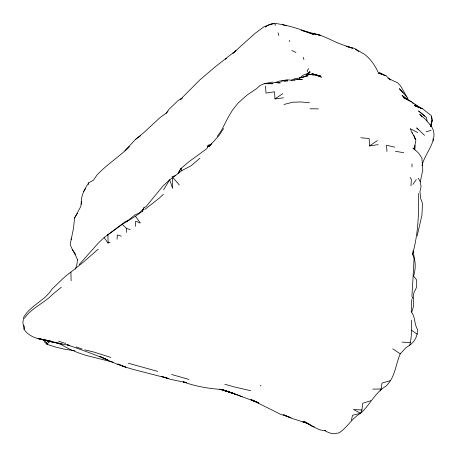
<?xml version="1.0" encoding="UTF-8"?>
<svg xmlns="http://www.w3.org/2000/svg" width="457" height="457" viewBox="0 0 457 457"><rect width="100%" height="100%" fill="white"/><g stroke="black" fill="none" stroke-linecap="round" stroke-linejoin="round"><path stroke-width="0.69" d="M324.224 430.334L328.532 432.562L332.77 433.767L338.957 432.928C347.291 427.598 351.873 418.286 360.55 413.277L360.87 413.019C370.039 404.828 374.854 392.814 385.691 386.319C395.071 378.15 395.551 364.629 400.235 353.855L406.044 347.64L409.712 345.264C411.894 337.123 411.54 328.532 411.506 320.168M411.968 166.965L412.014 163.926M411.226 312.148L411.74 299.495M414.813 150.056L414.945 145.143L415.864 140.259L413.831 135.272M409.712 345.264C414.71 341.625 417.961 335.581 417.412 329.337C414.173 323.979 415.464 317.438 411.683 312.399L413.728 305.579L413.139 298.661L413.534 293.754L416.693 286.973L416.687 280.078L413.174 275.491L414.111 257.468L413.328 251.436M135.506 226.329L135.689 221.154L140.328 223.062L135.483 216.212L122.242 224.398L104.15 237.549L98.523 242.844L79.118 264.654M432.099 120.517L430.785 126.429L432.139 120.265L431.545 116.278L432.065 120.277L431.145 126.429L431.305 122.367M71.121 280.758L70.921 272.104L83.054 262.404L98.221 249.151M107.932 234.801L108.138 243.381L104.15 237.549M431.145 126.429L431.311 122.922M126.338 232.367L126.56 228.46L122.242 224.398M117.078 239.228L117.318 234.972L121.294 236.178M410.992 185.896L411.363 179.555L410.163 177.419M81.277 203.948C80.78 196.104 84.436 189.095 88.744 182.794L93.371 180.309L96.85 175.208C106.624 164.531 119.18 156.957 129.337 146.64M414.728 148.696L414.945 145.143M81.266 204.176L81.432 201.531L80.809 206.427L74.537 218.018L73.583 227.82L70.201 244.432C72.017 249.888 75.548 254.469 77.496 259.85L77.49 259.445L76.907 264.34L75.451 269.207M413.139 298.661L411.9 296.296L413.174 275.491L413.951 275.063C415.613 268.316 416.138 260.53 412.505 254.321L412.665 252.921M351.433 420.194L352.518 415.253L360.619 413.259L361.921 409.986L362.772 403.268L370.793 400.692M421.988 165.742C424.816 152.175 441.936 137.294 429.483 124.07M380.121 390.992L381.081 388.987L382.041 383.092L390.084 380.692M207.781 147.131L208.198 145.263L208.883 146.714L211.608 143.858L208.198 145.263L206.878 148.605L188.901 161.761L180.966 168.456L178.179 173.414M417.172 235.778L421.937 215.258L422.479 203.462L420.646 198.481L419.932 191.557L421.051 186.679L420.269 181.737L422.788 170.01L421.931 158.168L418.629 153.135L412.957 148.017L414.699 149.673M88.338 184.559L88.744 182.794M412.505 254.321C418.138 234.67 418.926 213.779 418.601 193.402M135.483 216.212L142.378 211.323L144.006 207.621L146.12 206.535L163.075 185.913L169.69 179.79L181.937 170.547L190.94 165.88L199.818 158.288M71.024 239.542L71.481 238.331M39.456 338.82L45.797 340.322C37.617 338.997 28.791 336.712 24.038 329.269L24.781 327.315L23.575 325.15M142.378 211.323L144.006 207.621M407.507 98.763L407.935 97.912L407.158 97.404L400.458 85.739L397.601 82.757L387.93 78.273M178.127 173.192L180.966 168.456M74.537 218.018L77.467 213.208M163.583 189.792L169.69 179.79L172.597 188.341L172.689 177.305L179.367 185.051M223.633 128.514L219.24 135.255L208.883 146.714M83.488 191.769L85.659 188.57M217.321 136.392L221.445 130.416L228.026 117.632L232.476 110.12L238.131 103.059L247.163 94.987L256.434 88.732L260.13 85.493L264.654 83.454L273.058 83.745L264.135 83.711L272.006 82.14L280.347 82.888L277.753 82.951M24.387 318.455C31.305 307.944 44.049 303.397 52.606 294.331L61.347 287.236M412.917 184.411L416.27 179.618M299.266 78.444L299.929 77.536L308.087 75.988L307.544 75.216L302.437 77.581M308.783 68.63L307.121 70.846L307.675 71.789M48.419 342.893L49.03 342.133L48.351 340.911M166.165 113.342L167.953 111.251M182.303 98.049L178.064 100.551L168.879 109.452L166.445 112.982L159.876 117.723L143.555 132.856L135.403 139.465L124.932 150.907L128.863 147.114M308.081 73.137L310.046 71.612L306.424 74.451M299.941 78.113L302.894 75.256L306.099 73.994L314.582 74.954L312.548 74.919M163.446 194.231L159.299 198.127L144.732 209.517M143.549 208.952L138.922 213.179L134.878 214.933L126.366 221.862M70.921 272.104C63.9 276.913 58.445 283.249 52.167 288.893L52.001 289.075C44.82 300.906 30.545 305.167 23.73 317.198L22.85 322.334L24.038 329.269M107.258 235.172L125.629 221.382L128.097 220.674M135.403 139.465L140.339 135.872M360.836 137.728L369.17 138.545L369.519 145.966L377.362 140.579M265.58 86.087L265.98 93.102L274.577 91.76L274.954 98.918L282.786 93.611M307.218 74.417L310.08 72.497L306.379 74.422M181.937 98.558L180.201 99.677L200.086 79.695L215.955 66.236L235.961 50.601L232.939 53.28L254.903 33.481L264.163 26.677L272.96 23.678L271.064 24.518M225.238 59.216L226.455 58.553M303.911 76.947L307.544 75.216M310.554 74.748L312.399 73.914L320.58 76.011L312.399 73.914L310.492 74.731M266.631 26.472L265.363 27.032L268.299 24.969L273.772 23.233C287.539 24.958 300.775 29.185 313.576 34.452L302.317 30.596M310.743 74.777L312.719 73.971L321.5 77.147L313.605 74.223L307.938 74.6M291.138 80.204L293.531 79.261L301.312 77.593M275.685 82.386L279.324 81.06L287.79 80.815L284.345 81.095M171.969 176.808L175.865 175.551M426.078 131.81L431.134 130.342M283.963 104.493L292.674 102.202L301.134 101.974L309.48 102.745M44.038 339.974L44.523 341.87L46.865 344.247L47.551 344.075L46.591 342.242M280.872 81.1L286.967 79.769L295.005 80.603M308.646 74.754L312.719 73.971M369.519 145.966L378.116 144.623M310.132 74.725L313.605 74.223M274.954 98.918L283.523 97.809M372.741 389.124L381.081 388.987M309.995 108.777L318.415 108.88M296.907 79.392L302.311 79.604L293.942 79.084M361.921 409.986L353.501 409.523L360.619 413.259M402.04 342.11L410.472 342.641M325.835 430.762C321.162 430.86 317.015 428.62 313.028 426.621L303.945 421.68L306.413 422.742M74.897 350.81L63.82 349.045L55.594 347.057L46.865 344.247M39.462 338.86L44.546 340.379L51.464 341.293M44.546 340.379L51.384 341.288M49.505 341.008L44.923 340.368L51.247 341.316M55.177 342.316L50.339 341.625L46.34 340.174M313.028 426.621L304.648 421.737L313.028 426.621L314.405 426.832M395.425 151.301L403.691 152.695M58.445 343.184L50.339 341.625L48.488 340.808M113.119 362.201L86.145 355.42L78.038 352.724L69.413 349.079L60.924 344.441L54.709 342.162M46.643 340.271L38.04 338.42L47.025 340.459M250.716 390.718L234.013 386.862L224.787 384.228M108.183 242.244L110.086 242.673M157.688 371.381L128.348 363.246M48.219 340.905L57.616 343.247L69.795 345.418L67.11 344.755C81.049 349.702 95.039 354.501 108.629 360.482L104.356 358.454M394.677 147.165L386.479 145.229L386.965 151.501M260.142 385.628L261.061 385.845M84.802 349.873L93.428 351.936L110.868 357.414M183.463 381.886L186.833 382.726L170.375 379.31L161.795 376.499L168.53 378.51L133.724 369.564L125.926 367.262L117.877 364.069L125.926 367.262M286.179 25.609L282.306 24.575M183.16 381.886C195.133 386.165 207.598 388.467 220.268 389.358L219.777 389.295L227.94 391.54L222.056 389.621L226.752 391.095L234.829 394.025L226.752 391.095M171.621 374.489L188.987 379.424M301.112 30.265L320.317 35.298L311.714 33.43C323.556 34.549 333.347 42.181 344.624 45.432L352.421 48.156M58.136 342.916L62.209 344.087M308.441 423.61L292.16 418.486L283.546 414.728L290.995 417.818L280.25 414.173L251.167 399.601M219.846 389.21L232.459 393.043M224.313 390.632L233.658 393.42L228.186 391.632M352.501 48.236L346.138 46.288L354.324 48.345L358.796 51.561M126.56 228.46L130.234 229.597M307.624 423.302L302.928 421.84L309.383 424.182M222.073 389.627L227.94 391.54M58.576 341.145L65.642 343.521M125.389 367.051L116.626 364.001L107.435 360.07M76.051 346.886L82.043 349.022M234.315 393.671L242.227 396.727M227.146 391.272L257.977 402.526L250.996 399.835L258.662 402.988L251.184 399.607M101.328 357.071L103.185 357.917M104.419 358.482L106.275 359.328M101.305 357.003L103.139 357.877M291.852 50.51L295.953 52.464M99.495 356.249L107.772 360.23M378.796 72.195L385.868 75.771L378.179 72.983L386.262 75.856L390.409 79.986M417.732 132.564L410.112 128.623L415.59 139.294L414.79 138.471M411.214 101.722L403.291 97.495L411.186 101.728L401.989 95.324L403.32 96.901M48.253 340.779L50.002 341.75M412.363 102.505L421.343 108.298L414.745 104.899L422.182 108.646L414.476 105.658L422.531 108.76L431.374 115.678M392.837 348.885L400.235 353.855M411.534 330.194L417.252 334.25M46.294 340.191L49.03 342.133M356.654 49.916L355.563 49.07L364.612 54.366C370.576 59.027 374.877 65.162 377.985 71.96M411.317 101.837L413.385 103.55M424.861 116.221L418.509 110.908L426.45 117.546L427.095 121.048M424.582 135.346L416.647 127.909L418.395 129.554M411.763 132.736L412.477 133.455M274.24 23.398L275.771 25.272M404.017 93.719L399.384 88.675L403.04 92.782M422.051 116.912L419.772 114.381L425.084 118.997L429.38 123.91M403.954 93.811L406.701 96.89M44.66 340.402L47.551 344.075M72.217 249.419L75.696 254.463M418.344 178.201L420.269 181.737M289.332 40.41L289.727 41.564M181.212 168.382L181.937 170.547M303.208 57.239L303.911 59.57M278.085 32.807L278.85 35.577M433.019 138.819L433.213 140.933M413.077 250.83L413.082 252.235"/></g></svg>
